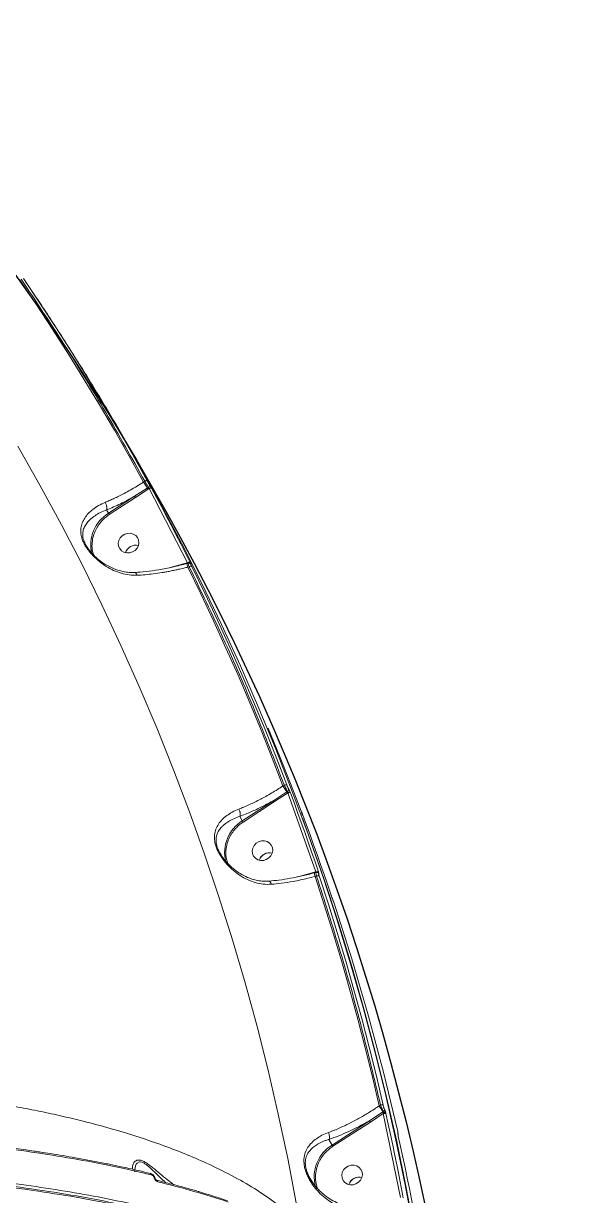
# Model space of a CAD drawing. Header units: millimetres. Extents: x -5609 to 5139, y -3980 to 3221.
# Drawn here: x 3453 to 3686, y 655 to 1159 of the extents above; entities that cross this region are included whole.
import ezdxf

# ---------------------------------------------------------------- set-up
doc = ezdxf.new("R2010")
doc.units = ezdxf.units.MM
for name, color, linetype in [('DIKOM_ЗОНА', 80, 'Continuous'), ('DIKOM_ОБЪЕКТ', 7, 'Continuous'), ('DIKOM_РАЗМЕР_ОБЪЕКТА', 7, 'Continuous')]:
    doc.layers.add(name, color=color, linetype=linetype)

# ---------------------------------------------------------------- blocks, each defined once
blk = doc.blocks.new('A$Cc336a1e3')
at = {"color": 7, "linetype": 'Continuous', "lineweight": 15}
for p, q in [((6324.5, 2234.31), (6325.06, 2234.67)), ((6326.65, 2232.04), (6326.15, 2231.72)), ((6320.69, 2228.17), (6309.49, 2220.89)), ((6309.83, 2220.34), (6321.04, 2227.62)), ((6320.69, 2228.17), (6326.15, 2231.72)), ((6321.04, 2227.62), (6326.48, 2231.2)), ((6326.48, 2231.2), (6326.91, 2231.48)), ((6326.91, 2231.48), (6343.48, 2199.63)), ((6309.49, 2220.89), (6308.68, 2222.35)), ((6343.35, 2199.6), (6336.97, 2197.86)), ((6343.72, 2199.44), (6343.32, 2199.33)), ((6343.48, 2199.63), (6343.35, 2199.6)), ((6344.18, 2197.93), (6343.53, 2197.75)), ((6380.53, 2097.5), (6386.1, 2101.12)), ((6384.45, 2103.71), (6385.02, 2104.08)), ((6386.44, 2101.34), (6386.1, 2101.12)), ((6380.53, 2097.5), (6367, 2088.71)), ((6367.35, 2088.16), (6380.88, 2096.95)), ((6380.88, 2096.95), (6386.43, 2100.6)), ((6386.43, 2100.6), (6386.54, 2100.67)), ((6386.54, 2100.67), (6398.58, 2066.78)), ((6392.98, 2091.09), (6392.98, 2091.08)), ((6367, 2088.71), (6365.94, 2090.63)), ((6357.46, 2074.69), (6357.35, 2074.91)), ((6398.09, 2066.64), (6391.82, 2064.94)), ((6398.72, 2066.56), (6398.06, 2066.37)), ((6398.58, 2066.78), (6398.09, 2066.64)), ((6398.9, 2064.97), (6398.27, 2064.79)), ((6406.27, 2053.7), (6406.27, 2053.68)), ((6425.81, 1966.15), (6426.4, 1966.53)), ((6421.68, 1959.8), (6405.6, 1949.36)), ((6421.68, 1959.8), (6427.46, 1963.56)), ((6422.03, 1959.25), (6427.58, 1962.91)), ((6427.65, 1963.68), (6427.46, 1963.56)), ((6427.66, 1963.24), (6427.58, 1962.91)), ((6427.58, 1962.91), (6435.03, 1926.8)), ((6405.95, 1948.8), (6422.03, 1959.25)), ((6405.6, 1949.36), (6404.26, 1951.78)), ((6434.05, 1953.21), (6434.06, 1953.16))]:
    blk.add_line(p, q, dxfattribs=at)
at = {"color": 8, "linetype": 'Continuous', "lineweight": 15}
for p, q in [((6326.78, 2234.37), (6329.94, 2228.62)), ((6336.97, 2197.86), (6335.68, 2197.51)), ((6344.9, 2198.91), (6344.75, 2199.12)), ((6391.82, 2064.94), (6390.58, 2064.59)), ((6320.82, 1937.82), (6320.82, 1939.03))]:
    blk.add_line(p, q, dxfattribs=at)
at = {"color": 7, "linetype": 'Continuous', "lineweight": 15, "flags": 128}
for points in [[(6390.18, 1924.51), (6386.5, 1943.6), (6382.47, 1962.6), (6378.08, 1981.5), (6373.34, 2000.3), (6368.24, 2019), (6362.78, 2037.58), (6356.97, 2056.05), (6350.82, 2074.39), (6344.31, 2092.6), (6337.46, 2110.68), (6330.27, 2128.61), (6322.73, 2146.4), (6314.85, 2164.03), (6306.64, 2181.5), (6298.1, 2198.81), (6289.22, 2215.95), (6280.01, 2232.92), (6270.48, 2249.7)], [(6271.25, 2321.35), (6278.37, 2310.76), (6285.37, 2300.09), (6292.23, 2289.33), (6298.95, 2278.48), (6305.55, 2267.56), (6312, 2256.55), (6318.32, 2245.47), (6324.5, 2234.31)], [(6272.93, 2321.77), (6280.04, 2311.19), (6287.03, 2300.53), (6293.88, 2289.78), (6300.59, 2278.95), (6307.18, 2268.04), (6313.62, 2257.05), (6319.94, 2245.98), (6326.11, 2234.83)], [(6449.37, 1854.69), (6446.81, 1874.19), (6443.88, 1893.63), (6440.6, 1913), (6436.97, 1932.28), (6432.98, 1951.48), (6428.64, 1970.59), (6423.94, 1989.6), (6418.9, 2008.5), (6413.51, 2027.3), (6407.77, 2045.98), (6401.69, 2064.55), (6395.26, 2082.98), (6388.49, 2101.29), (6381.38, 2119.46), (6373.94, 2137.48), (6366.16, 2155.36), (6358.05, 2173.09), (6349.6, 2190.65), (6340.84, 2208.06), (6331.74, 2225.29), (6323.4, 2240.44)], [(6326.11, 2234.83), (6326.05, 2234.88), (6325.97, 2234.91), (6325.85, 2234.92), (6325.72, 2234.91), (6325.56, 2234.88), (6325.4, 2234.83), (6325.23, 2234.76), (6325.06, 2234.67)], [(6327.96, 2231.64), (6330.1, 2227.69), (6332.21, 2223.73), (6334.31, 2219.76), (6336.4, 2215.78), (6338.46, 2211.79), (6340.51, 2207.79), (6342.54, 2203.78), (6344.55, 2199.77)], [(6319.8, 2204.25), (6320.88, 2204.92), (6321.75, 2205.85), (6322.32, 2206.96), (6322.55, 2208.16), (6322.43, 2209.36), (6321.96, 2210.44), (6321.17, 2211.34), (6320.14, 2211.97), (6318.95, 2212.28), (6317.69, 2212.26), (6316.47, 2211.89), (6315.38, 2211.21), (6314.52, 2210.28), (6313.95, 2209.17), (6313.71, 2207.97), (6313.84, 2206.78), (6314.31, 2205.69), (6315.1, 2204.8), (6316.13, 2204.17), (6317.32, 2203.85), (6318.57, 2203.88), (6319.8, 2204.25)], [(6344.55, 2199.77), (6344.49, 2199.82), (6344.41, 2199.85), (6344.29, 2199.86), (6344.15, 2199.86), (6344, 2199.83), (6343.83, 2199.78), (6343.66, 2199.71), (6343.48, 2199.63)], [(6343.53, 2197.75), (6349.15, 2186.23), (6354.63, 2174.64), (6359.96, 2162.98), (6365.15, 2151.25), (6370.19, 2139.46), (6375.09, 2127.6), (6379.85, 2115.69), (6384.45, 2103.71)], [(6345.25, 2198.06), (6350.86, 2186.55), (6356.33, 2174.97), (6361.65, 2163.33), (6366.84, 2151.61), (6371.87, 2139.84), (6376.77, 2128), (6381.52, 2116.09), (6386.12, 2104.13)], [(6392.37, 2092.83), (6387.77, 2104.8), (6383.02, 2116.7), (6378.15, 2128.49)], [(6387.65, 2100.72), (6389.22, 2096.51), (6390.77, 2092.28), (6392.3, 2088.05), (6393.82, 2083.82), (6395.31, 2079.57), (6396.79, 2075.32), (6398.25, 2071.06), (6399.69, 2066.8)], [(6405.02, 2057.17), (6403.58, 2061.43), (6402.12, 2065.69), (6400.64, 2069.94), (6399.15, 2074.18), (6397.63, 2078.42), (6396.1, 2082.65), (6394.55, 2086.87), (6392.98, 2091.09)], [(6377.31, 2072.06), (6378.4, 2072.74), (6379.27, 2073.67), (6379.84, 2074.78), (6380.07, 2075.98), (6379.95, 2077.17), (6379.47, 2078.26), (6378.69, 2079.15), (6377.66, 2079.78), (6376.47, 2080.1), (6375.21, 2080.07), (6373.99, 2079.71), (6372.9, 2079.03), (6372.04, 2078.1), (6371.47, 2076.99), (6371.23, 2075.79), (6371.36, 2074.6), (6371.83, 2073.51), (6372.61, 2072.61), (6373.64, 2071.98), (6374.83, 2071.67), (6376.09, 2071.7), (6377.31, 2072.06)], [(6398.27, 2064.79), (6402.23, 2052.63), (6406.05, 2040.42), (6409.72, 2028.16), (6413.24, 2015.85), (6416.6, 2003.49), (6419.82, 1991.08), (6422.89, 1978.64), (6425.81, 1966.15)], [(6400.02, 2064.99), (6403.98, 2052.85), (6407.79, 2040.65), (6411.45, 2028.4), (6414.97, 2016.1), (6418.33, 2003.76), (6421.55, 1991.37), (6424.62, 1978.94), (6427.53, 1966.47)], [(6433.78, 1955.17), (6430.87, 1967.65), (6427.8, 1980.08), (6424.58, 1992.47), (6421.22, 2004.81), (6417.7, 2017.11), (6414.04, 2029.35), (6410.22, 2041.55), (6406.27, 2053.7)], [(6428.72, 1962.84), (6429.72, 1958.34), (6430.7, 1953.84), (6431.66, 1949.33), (6432.6, 1944.81), (6433.53, 1940.29), (6434.43, 1935.77), (6435.31, 1931.24), (6436.17, 1926.7)], [(6441.5, 1917.07), (6440.64, 1921.6), (6439.76, 1926.13), (6438.86, 1930.66), (6437.93, 1935.18), (6436.99, 1939.69), (6436.03, 1944.2), (6435.05, 1948.71), (6434.05, 1953.21)], [(6415.83, 1932.66), (6416.92, 1933.33), (6417.78, 1934.26), (6418.36, 1935.37), (6418.59, 1936.57), (6418.46, 1937.77), (6417.99, 1938.85), (6417.21, 1939.75), (6416.18, 1940.38), (6414.99, 1940.69), (6413.73, 1940.67), (6412.51, 1940.3), (6411.42, 1939.62), (6410.55, 1938.69), (6409.98, 1937.58), (6409.75, 1936.38), (6409.87, 1935.19), (6410.35, 1934.1), (6411.13, 1933.21), (6412.16, 1932.58), (6413.35, 1932.26), (6414.61, 1932.29), (6415.83, 1932.66)]]:
    blk.add_lwpolyline(points, dxfattribs=at)
at = {"color": 8, "linetype": 'Continuous', "lineweight": 15, "flags": 128}
for points in [[(6392.91, 2089.8), (6395.63, 2082.32), (6402.05, 2063.88), (6408.14, 2045.32), (6413.88, 2026.63), (6419.27, 2007.84), (6424.31, 1988.93), (6429, 1969.92), (6433.35, 1950.81), (6437.33, 1931.62), (6440.97, 1912.33), (6444.25, 1892.97), (6447.17, 1873.53), (6449.74, 1854.02)], [(6433.92, 1953.83), (6433.95, 1953.7), (6433.95, 1953.68)]]:
    blk.add_lwpolyline(points, dxfattribs=at)
at = {"color": 7, "linetype": 'Continuous', "lineweight": 15}
for centre, radius, start, end in [((6271.94, 2199.04), 63.31, 31.0831, 33.8615), ((6326.17, 2232.86), 0.945, 299.9771, 23.5116), ((6337.75, 2238.74), 13.55, 211.1672, 213.7624), ((6321.24, 2202.45), 4.72, 76.4438, 161.4684), ((6321.19, 2202.48), 4.67, 113.7358, 161.5566), ((6321.25, 2202.54), 4.64, 76.3193, 114.6917), ((6331.92, 2068.45), 63.27, 31.089, 33.8694), ((6385.62, 2103.1), 1.14, 63.9643, 121.6097), ((6396.57, 2107.41), 12.21, 211.0248, 213.9048), ((6385.97, 2102.17), 0.957, 299.9153, 15.6721), ((6378.76, 2070.27), 4.72, 76.443, 161.4692), ((6378.71, 2070.29), 4.67, 113.7358, 161.5566), ((6378.77, 2070.35), 4.64, 76.3171, 114.694), ((6399.16, 2065.76), 1.17, 62.6846, 119.5287), ((6373.19, 1930.84), 63.37, 31.084, 33.8594), ((6430.89, 1965.25), 10.7, 210.5751, 214.0676), ((6435.97, 1968.65), 9.92, 210.9239, 213.0713), ((6426.89, 1966.48), 3.32, 283.3157, 299.5109), ((6415.56, 1955.27), 11.58, 210.7085, 213.9342), ((6417.28, 1930.85), 4.73, 76.5455, 161.3626), ((6417.24, 1930.87), 4.69, 113.8386, 161.4432), ((6417.29, 1930.95), 4.64, 76.3193, 114.6917)]:
    blk.add_arc(centre, radius, start, end, dxfattribs=at)
at = {"color": 8, "linetype": 'Continuous', "lineweight": 15}
for centre, radius, start, end in [((6318.03, 2207.18), 16.16, 121.9315, 193.0147), ((6346.33, 2198.93), 3.04, 172.3976, 202.7962), ((6375.53, 2075.01), 16.14, 121.9106, 193.8668), ((6401.08, 2065.97), 3.05, 172.4231, 202.7367), ((6414.04, 1935.61), 16.13, 121.5649, 194.8286), ((6327.14, 1936.56), 0.682, 1.1287, 71.7216), ((6329.97, 1933.59), 0.681, 0.9321, 71.5359)]:
    blk.add_arc(centre, radius, start, end, dxfattribs=at)
at = {"color": 7, "linetype": 'Continuous', "lineweight": 15}
for points, knots in [([(6271.92, 2321.54), (6278.2, 2312.12), (6290.77, 2293.28), (6308.5, 2264.31), (6319.54, 2244.55), (6325.06, 2234.67)], [0, 0, 0, 0, 0.333331, 0.666674, 1, 1, 1, 1]), ([(6323.36, 2240.42), (6322.15, 2242.6), (6317.92, 2250.2), (6310.39, 2263.06), (6300.77, 2278.99), (6290.86, 2294.75), (6281.88, 2308.57), (6276.1, 2317.06), (6273.81, 2320.42)], [0, 0, 0, 0, 0.079435, 0.277161, 0.474885, 0.672612, 0.870346, 1, 1, 1, 1]), ([(6324.5, 2234.31), (6323.59, 2233.73), (6321.72, 2232.52), (6318.95, 2230.89), (6316.34, 2229.45), (6313.99, 2228.25), (6311.84, 2227.22), (6309.86, 2226.33), (6308.61, 2225.81), (6308.01, 2225.57)], [0, 0, 0, 0, 0.16691, 0.343419, 0.499304, 0.637448, 0.766952, 0.887794, 1, 1, 1, 1]), ([(6325.06, 2234.67), (6325.21, 2234.42), (6325.5, 2233.93), (6325.96, 2233.17), (6326.36, 2232.5), (6326.55, 2232.2), (6326.65, 2232.04)], [0, 0, 0, 0, 0.26375, 0.499714, 0.750599, 1, 1, 1, 1]), ([(6326.11, 2234.83), (6326.19, 2234.69), (6326.36, 2234.39), (6326.62, 2233.93), (6326.87, 2233.51), (6326.98, 2233.33), (6327.04, 2233.24)], [0, 0, 0, 0, 0.249907, 0.499767, 0.749814, 1, 1, 1, 1]), ([(6326.65, 2232.04), (6326.67, 2232.01), (6326.71, 2231.95), (6326.76, 2231.86), (6326.78, 2231.8)], [0, 0, 0, 0, 0.494992, 1, 1, 1, 1]), ([(6326.78, 2231.8), (6326.8, 2231.76), (6326.85, 2231.65), (6326.89, 2231.54), (6326.91, 2231.48)], [0, 0, 0, 0, 0.465554, 1, 1, 1, 1]), ([(6327.04, 2233.24), (6327.1, 2233.15), (6327.21, 2232.96), (6327.46, 2232.55), (6327.72, 2232.09), (6327.88, 2231.79), (6327.96, 2231.64)], [0, 0, 0, 0, 0.250175, 0.500212, 0.750091, 1, 1, 1, 1]), ([(6308.68, 2222.35), (6310.66, 2223.18), (6314.61, 2224.84), (6318.66, 2227.06), (6320.69, 2228.17)], [0, 0, 0, 0, 0.500723, 1, 1, 1, 1]), ([(6321.04, 2227.62), (6321, 2227.67), (6320.95, 2227.75), (6320.88, 2227.86), (6320.83, 2227.94), (6320.78, 2228.02), (6320.73, 2228.1), (6320.7, 2228.14), (6320.69, 2228.17)], [0, 0, 0, 0, 0.239295, 0.368409, 0.500079, 0.63155, 0.760557, 1, 1, 1, 1]), ([(6327.96, 2231.64), (6327.93, 2231.67), (6327.85, 2231.74), (6327.58, 2231.74), (6327.25, 2231.65), (6327.02, 2231.54), (6326.91, 2231.48)], [0, 0, 0, 0, 0.240567, 0.499892, 0.75943, 1, 1, 1, 1]), ([(6308.01, 2225.57), (6307.03, 2225.12), (6305.07, 2224.23), (6302.69, 2222.59), (6300.72, 2220.8), (6299.2, 2218.87), (6298.13, 2216.81), (6297.53, 2214.55), (6297.53, 2212.42), (6297.93, 2210.51), (6298.48, 2208.96), (6299.26, 2207.36), (6300.26, 2205.76), (6301.44, 2204.19), (6302.88, 2202.58), (6304.58, 2200.94), (6306.52, 2199.37), (6308.86, 2197.77), (6311.66, 2196.26), (6314.93, 2195.04), (6318.31, 2194.26), (6320.6, 2194.24), (6321.75, 2194.23)], [0, 0, 0, 0, 0.061025, 0.122223, 0.183667, 0.245485, 0.307599, 0.369819, 0.433523, 0.466865, 0.498205, 0.530697, 0.563163, 0.594251, 0.627592, 0.669744, 0.7119, 0.753656, 0.815793, 0.877572, 0.938676, 1, 1, 1, 1]), ([(6308.01, 2225.57), (6308.13, 2225.34), (6308.36, 2224.95), (6308.57, 2224.39), (6308.66, 2224.05), (6308.7, 2223.89), (6308.7, 2223.85), (6308.71, 2223.84), (6308.71, 2223.84), (6308.71, 2223.84), (6308.67, 2223.54), (6308.88, 2222.95), (6308.74, 2222.55), (6308.68, 2222.35)], [0, 0, 0, 0, 0.208171, 0.368012, 0.466854, 0.492049, 0.498495, 0.500205, 0.500671, 0.500851, 0.500921, 0.758137, 1, 1, 1, 1]), ([(6308.68, 2222.35), (6308.68, 2222.35), (6308.68, 2222.35), (6308.68, 2222.35), (6308.68, 2222.35)], [0, 0, 0, 0, 0.468042, 1, 1, 1, 1]), ([(6309.49, 2220.89), (6309.5, 2220.86), (6309.53, 2220.81), (6309.62, 2220.67), (6309.73, 2220.5), (6309.8, 2220.39), (6309.83, 2220.34)], [0, 0, 0, 0, 0.250089, 0.500063, 0.749894, 1, 1, 1, 1]), ([(6321.11, 2195.45), (6320.18, 2195.42), (6318.39, 2195.37), (6315.82, 2195.78), (6313.49, 2196.4), (6310.83, 2197.41), (6308.11, 2198.84), (6305.56, 2200.64), (6303.7, 2202.24), (6302.21, 2203.77), (6300.84, 2205.43), (6300.12, 2206.61), (6299.75, 2207.22)], [0, 0, 0, 0, 0.114158, 0.220103, 0.317982, 0.408382, 0.562788, 0.682269, 0.76674, 0.838344, 0.916753, 1, 1, 1, 1]), ([(6343.32, 2199.33), (6341.24, 2198.79), (6337.2, 2197.73), (6331.24, 2196.6), (6325.72, 2195.81), (6322.31, 2195.55), (6320.67, 2195.42)], [0, 0, 0, 0, 0.273782, 0.53106, 0.774397, 1, 1, 1, 1]), ([(6321.75, 2194.23), (6322.89, 2194.31), (6325.18, 2194.45), (6328.79, 2194.85), (6331.8, 2195.28), (6334.22, 2195.69), (6336.06, 2196.03), (6337.89, 2196.4), (6339.86, 2196.84), (6341.7, 2197.27), (6342.99, 2197.61), (6343.53, 2197.75)], [0, 0, 0, 0, 0.162954, 0.328007, 0.500255, 0.573836, 0.656933, 0.749563, 0.822713, 0.924844, 1, 1, 1, 1]), ([(6344.76, 2199.12), (6344.68, 2199.19), (6344.54, 2199.33), (6344.26, 2199.45), (6343.98, 2199.49), (6343.8, 2199.45), (6343.71, 2199.43)], [0, 0, 0, 0, 0.243206, 0.496337, 0.751158, 1, 1, 1, 1]), ([(6345.25, 2198.06), (6345.21, 2198.09), (6345.13, 2198.16), (6344.86, 2198.16), (6344.52, 2198.09), (6344.29, 2197.98), (6344.18, 2197.93)], [0, 0, 0, 0, 0.24068, 0.500058, 0.759236, 1, 1, 1, 1]), ([(6344.18, 2197.93), (6349.12, 2187.69), (6359.02, 2167.21), (6372.64, 2135.9), (6380.89, 2114.68), (6385.02, 2104.08)], [0, 0, 0, 0, 0.333329, 0.666673, 1, 1, 1, 1]), ([(6344.55, 2199.77), (6344.62, 2199.62), (6344.76, 2199.34), (6344.89, 2199.04), (6344.96, 2198.87), (6344.92, 2198.9), (6344.9, 2198.91)], [0, 0, 0, 0, 0.249932, 0.499785, 0.749797, 1, 1, 1, 1]), ([(6344.9, 2198.91), (6344.88, 2198.93), (6344.85, 2198.96), (6344.91, 2198.79), (6345.04, 2198.49), (6345.18, 2198.2), (6345.25, 2198.06)], [0, 0, 0, 0, 0.25026, 0.500255, 0.750108, 1, 1, 1, 1]), ([(6384.45, 2103.71), (6383.66, 2103.19), (6382.09, 2102.16), (6379.63, 2100.65), (6377.23, 2099.27), (6374.79, 2097.95), (6372.46, 2096.77), (6370.05, 2095.64), (6367.74, 2094.63), (6366.21, 2094.03), (6365.47, 2093.74)], [0, 0, 0, 0, 0.125628, 0.250415, 0.38574, 0.499686, 0.630686, 0.75089, 0.878946, 1, 1, 1, 1]), ([(6385.02, 2104.08), (6385.14, 2103.82), (6385.39, 2103.32), (6385.8, 2102.52), (6386.18, 2101.81), (6386.35, 2101.49), (6386.44, 2101.34)], [0, 0, 0, 0, 0.248611, 0.497992, 0.754266, 1, 1, 1, 1]), ([(6386.12, 2104.13), (6386.18, 2103.97), (6386.31, 2103.65), (6386.52, 2103.16), (6386.73, 2102.71), (6386.83, 2102.52), (6386.89, 2102.43)], [0, 0, 0, 0, 0.250023, 0.499945, 0.749899, 1, 1, 1, 1]), ([(6386.44, 2101.34), (6386.45, 2101.33), (6386.47, 2101.3), (6386.49, 2101.21), (6386.52, 2101.07), (6386.54, 2100.87), (6386.54, 2100.74), (6386.54, 2100.67)], [0, 0, 0, 0, 0.11221, 0.228363, 0.47663, 0.732792, 1, 1, 1, 1]), ([(6387.65, 2100.72), (6387.61, 2100.76), (6387.53, 2100.83), (6387.25, 2100.85), (6386.9, 2100.8), (6386.66, 2100.72), (6386.54, 2100.67)], [0, 0, 0, 0, 0.240659, 0.499935, 0.759537, 1, 1, 1, 1]), ([(6386.89, 2102.43), (6386.94, 2102.33), (6387.05, 2102.14), (6387.25, 2101.7), (6387.46, 2101.2), (6387.59, 2100.88), (6387.65, 2100.72)], [0, 0, 0, 0, 0.250085, 0.500086, 0.74997, 1, 1, 1, 1]), ([(6365.94, 2090.63), (6367.51, 2091.24), (6370.67, 2092.46), (6375.59, 2094.78), (6378.89, 2096.59), (6380.53, 2097.5)], [0, 0, 0, 0, 0.332577, 0.66705, 1, 1, 1, 1]), ([(6380.88, 2096.95), (6380.85, 2097), (6380.79, 2097.08), (6380.72, 2097.19), (6380.67, 2097.27), (6380.62, 2097.35), (6380.57, 2097.43), (6380.55, 2097.47), (6380.53, 2097.5)], [0, 0, 0, 0, 0.239581, 0.368342, 0.499988, 0.631719, 0.760559, 1, 1, 1, 1]), ([(6365.47, 2093.74), (6364.52, 2093.33), (6362.6, 2092.51), (6360.24, 2090.96), (6358.25, 2089.23), (6356.69, 2087.31), (6355.56, 2085.16), (6355.04, 2083.1), (6354.98, 2081.23), (6355.15, 2079.68), (6355.55, 2078.03), (6356.2, 2076.3), (6357.08, 2074.56), (6358.12, 2072.89), (6359.29, 2071.31), (6360.94, 2069.38), (6363.19, 2067.24), (6366.11, 2065.08), (6369.23, 2063.35), (6372.52, 2062.11), (6375.94, 2061.35), (6378.27, 2061.4), (6379.43, 2061.42)], [0, 0, 0, 0, 0.060877, 0.12226, 0.183727, 0.245801, 0.307726, 0.370775, 0.403957, 0.434889, 0.467531, 0.500175, 0.531664, 0.565144, 0.597097, 0.628913, 0.691932, 0.754146, 0.816301, 0.87759, 0.938999, 1, 1, 1, 1]), ([(6365.47, 2093.74), (6365.59, 2093.53), (6365.79, 2093.14), (6365.96, 2092.6), (6366.03, 2092.27), (6366.06, 2092.12), (6366.06, 2092.08), (6366.06, 2092.07), (6366.1, 2091.77), (6366.14, 2091.22), (6366, 2090.82), (6365.94, 2090.64)], [0, 0, 0, 0, 0.206178, 0.364552, 0.463862, 0.490139, 0.49737, 0.499518, 0.500654, 0.759674, 1, 1, 1, 1]), ([(6392.68, 2091.96), (6392.69, 2091.94), (6392.71, 2091.91), (6392.65, 2092.08), (6392.54, 2092.39), (6392.42, 2092.69), (6392.37, 2092.83)], [0, 0, 0, 0, 0.250215, 0.500205, 0.750116, 1, 1, 1, 1]), ([(6392.66, 2091.58), (6392.65, 2091.71), (6392.62, 2092.06), (6392.47, 2092.49), (6392.38, 2092.76)], [0, 0, 0, 0, 0.374213, 1, 1, 1, 1]), ([(6392.98, 2091.09), (6392.92, 2091.24), (6392.81, 2091.53), (6392.7, 2091.85), (6392.65, 2092.02), (6392.67, 2091.98), (6392.68, 2091.96)], [0, 0, 0, 0, 0.249919, 0.499761, 0.749779, 1, 1, 1, 1]), ([(6392.98, 2091.08), (6392.95, 2091.17), (6392.89, 2091.33), (6392.82, 2091.5), (6392.77, 2091.59), (6392.75, 2091.59), (6392.75, 2091.59)], [0, 0, 0, 0, 0.302836, 0.582652, 0.832171, 1, 1, 1, 1]), ([(6365.94, 2090.64), (6365.94, 2090.64), (6365.94, 2090.63), (6365.94, 2090.63), (6365.94, 2090.63)], [0, 0, 0, 0, 0.460683, 1, 1, 1, 1]), ([(6367, 2088.71), (6367.02, 2088.68), (6367.05, 2088.63), (6367.14, 2088.48), (6367.25, 2088.32), (6367.32, 2088.21), (6367.35, 2088.16)], [0, 0, 0, 0, 0.250081, 0.500048, 0.749901, 1, 1, 1, 1]), ([(6378.84, 2062.81), (6377.91, 2062.76), (6376.13, 2062.67), (6373.59, 2063.03), (6371.32, 2063.61), (6368.81, 2064.55), (6366.33, 2065.83), (6363.49, 2067.77), (6361.58, 2069.46), (6360.13, 2070.99), (6359.29, 2071.99), (6358.29, 2073.3), (6357.68, 2074.33), (6357.35, 2074.89)], [0, 0, 0, 0, 0.10885, 0.210496, 0.302946, 0.386573, 0.527845, 0.631337, 0.785117, 0.821275, 0.868898, 0.928647, 1, 1, 1, 1]), ([(6398.06, 2066.37), (6396.26, 2065.9), (6392.78, 2064.99), (6387.64, 2063.97), (6382.85, 2063.21), (6379.85, 2062.91), (6378.4, 2062.77)], [0, 0, 0, 0, 0.273768, 0.530611, 0.773893, 1, 1, 1, 1]), ([(6398.58, 2066.78), (6398.61, 2066.73), (6398.66, 2066.63), (6398.68, 2066.57), (6398.69, 2066.54)], [0, 0, 0, 0, 0.534875, 1, 1, 1, 1]), ([(6399.65, 2066.23), (6399.58, 2066.3), (6399.42, 2066.44), (6399.15, 2066.54), (6398.87, 2066.58), (6398.69, 2066.54), (6398.6, 2066.52)], [0, 0, 0, 0, 0.248182, 0.503043, 0.755988, 1, 1, 1, 1]), ([(6399.69, 2066.8), (6399.74, 2066.65), (6399.84, 2066.35), (6399.91, 2066.04), (6399.93, 2065.86), (6399.88, 2065.88), (6399.86, 2065.9)], [0, 0, 0, 0, 0.249845, 0.49969, 0.749743, 1, 1, 1, 1]), ([(6399.86, 2065.9), (6399.83, 2065.91), (6399.79, 2065.94), (6399.8, 2065.75), (6399.87, 2065.44), (6399.97, 2065.14), (6400.02, 2064.99)], [0, 0, 0, 0, 0.250272, 0.500257, 0.750154, 1, 1, 1, 1]), ([(6379.43, 2061.42), (6380.86, 2061.56), (6383.93, 2061.85), (6388.16, 2062.52), (6391.96, 2063.26), (6395.13, 2063.97), (6397.22, 2064.52), (6398.27, 2064.79)], [0, 0, 0, 0, 0.233016, 0.5006, 0.666521, 0.833057, 1, 1, 1, 1]), ([(6400.02, 2064.99), (6399.98, 2065.03), (6399.89, 2065.1), (6399.62, 2065.12), (6399.26, 2065.08), (6399.02, 2065.01), (6398.9, 2064.97)], [0, 0, 0, 0, 0.24056, 0.50006, 0.75931, 1, 1, 1, 1]), ([(6398.9, 2064.97), (6402.38, 2054.17), (6409.33, 2032.57), (6418.51, 1999.73), (6423.77, 1977.6), (6426.4, 1966.53)], [0, 0, 0, 0, 0.333329, 0.666673, 1, 1, 1, 1]), ([(6405.65, 2055.43), (6405.61, 2055.53), (6405.53, 2055.73), (6405.36, 2056.18), (6405.19, 2056.68), (6405.08, 2057), (6405.02, 2057.17)], [0, 0, 0, 0, 0.250162, 0.500171, 0.750018, 1, 1, 1, 1]), ([(6406.27, 2053.7), (6406.21, 2053.86), (6406.1, 2054.18), (6405.93, 2054.68), (6405.76, 2055.13), (6405.69, 2055.33), (6405.65, 2055.43)], [0, 0, 0, 0, 0.249986, 0.499876, 0.749826, 1, 1, 1, 1]), ([(5832, 1932.21), (5836.88, 1933.71), (5846.64, 1936.7), (5861.72, 1940.94), (5877.05, 1944.98), (5892.67, 1948.8), (5907.57, 1952.19), (5921.74, 1955.19), (5935.12, 1957.84), (5948.73, 1960.35), (5962.56, 1962.72), (5976.59, 1964.93), (5990.56, 1966.94), (6004.45, 1968.76), (6018.25, 1970.4), (6032.21, 1971.87), (6046.29, 1973.18), (6060.5, 1974.31), (6073.88, 1975.2), (6086.43, 1975.88), (6098.14, 1976.38), (6109.88, 1976.75), (6121.65, 1976.98), (6133.42, 1977.07), (6145.19, 1977.02), (6159.35, 1976.77), (6175.8, 1976.21), (6194.42, 1975.16), (6212.82, 1973.69), (6228.29, 1972.07), (6240.98, 1970.47), (6251.03, 1969.03), (6260.92, 1967.45), (6270.64, 1965.72), (6280.18, 1963.84), (6289.52, 1961.81), (6299.6, 1959.39), (6310.28, 1956.54), (6321.41, 1953.18), (6332.05, 1949.57), (6342.17, 1945.71), (6352.4, 1941.3), (6362.55, 1936.31), (6372.35, 1930.66), (6381.23, 1924.71), (6386.25, 1920.5), (6388.76, 1918.39)], [0, 0, 0, 0, 0.025201, 0.050426, 0.075478, 0.100439, 0.125533, 0.145965, 0.166556, 0.187307, 0.208217, 0.229287, 0.250516, 0.270801, 0.291287, 0.311974, 0.332861, 0.35395, 0.375239, 0.39266, 0.410236, 0.427968, 0.445856, 0.463899, 0.482097, 0.500451, 0.530196, 0.560356, 0.590931, 0.62192, 0.639817, 0.657849, 0.676016, 0.69432, 0.712759, 0.731334, 0.750044, 0.774713, 0.799565, 0.824602, 0.849823, 0.875227, 0.906171, 0.937281, 0.968557, 1, 1, 1, 1]), ([(6425.81, 1966.15), (6425.14, 1965.7), (6423.62, 1964.68), (6421.39, 1963.29), (6419.13, 1961.94), (6416.98, 1960.72), (6414.26, 1959.25), (6411.06, 1957.66), (6407.43, 1956.04), (6405.13, 1955.18), (6403.99, 1954.75)], [0, 0, 0, 0, 0.093237, 0.209549, 0.302923, 0.400507, 0.498939, 0.67095, 0.836403, 1, 1, 1, 1]), ([(6427.53, 1966.47), (6427.49, 1966.5), (6427.41, 1966.58), (6427.13, 1966.63), (6426.77, 1966.61), (6426.52, 1966.56), (6426.4, 1966.53)], [0, 0, 0, 0, 0.240555, 0.500073, 0.759371, 1, 1, 1, 1]), ([(6426.4, 1966.53), (6426.5, 1966.27), (6426.7, 1965.74), (6427.05, 1964.92), (6427.39, 1964.18), (6427.57, 1963.85), (6427.65, 1963.68)], [0, 0, 0, 0, 0.246408, 0.494772, 0.746148, 1, 1, 1, 1]), ([(6427.53, 1966.47), (6427.57, 1966.3), (6427.66, 1965.96), (6427.82, 1965.44), (6427.98, 1964.96), (6428.08, 1964.76), (6428.13, 1964.66)], [0, 0, 0, 0, 0.250221, 0.500074, 0.750058, 1, 1, 1, 1]), ([(6404.26, 1951.78), (6405.66, 1952.28), (6408.46, 1953.28), (6412.83, 1955.18), (6417.26, 1957.33), (6420.21, 1958.98), (6421.68, 1959.8)], [0, 0, 0, 0, 0.250616, 0.500828, 0.75147, 1, 1, 1, 1]), ([(6428.72, 1962.84), (6428.68, 1962.88), (6428.6, 1962.95), (6428.32, 1963), (6427.96, 1962.99), (6427.7, 1962.93), (6427.58, 1962.91)], [0, 0, 0, 0, 0.240625, 0.499938, 0.759395, 1, 1, 1, 1]), ([(6428.13, 1964.66), (6428.14, 1964.57), (6428.15, 1964.39), (6428.06, 1964.12), (6427.9, 1963.87), (6427.73, 1963.74), (6427.65, 1963.68)], [0, 0, 0, 0, 0.243989, 0.499879, 0.756037, 1, 1, 1, 1]), ([(6427.65, 1963.68), (6427.66, 1963.66), (6427.67, 1963.62), (6427.68, 1963.51), (6427.67, 1963.38), (6427.66, 1963.29), (6427.66, 1963.24)], [0, 0, 0, 0, 0.222716, 0.46558, 0.712456, 1, 1, 1, 1]), ([(6428.13, 1964.66), (6428.16, 1964.6), (6428.22, 1964.47), (6428.32, 1964.21), (6428.43, 1963.91), (6428.49, 1963.69), (6428.53, 1963.58)], [0, 0, 0, 0, 0.249716, 0.500322, 0.750504, 1, 1, 1, 1]), ([(6428.53, 1963.58), (6428.56, 1963.46), (6428.64, 1963.21), (6428.69, 1962.96), (6428.72, 1962.84)], [0, 0, 0, 0, 0.497736, 1, 1, 1, 1]), ([(6403.99, 1954.75), (6403.05, 1954.37), (6401.15, 1953.6), (6398.77, 1952.11), (6396.75, 1950.41), (6395.12, 1948.43), (6394.13, 1946.48), (6393.64, 1944.68), (6393.45, 1943.17), (6393.48, 1941.54), (6393.76, 1939.77), (6394.28, 1937.94), (6395.01, 1936.15), (6395.91, 1934.4), (6396.92, 1932.75), (6398.05, 1931.2), (6399.64, 1929.29), (6401.81, 1927.14), (6404.68, 1924.97), (6407.79, 1923.22), (6411.11, 1921.99), (6414.6, 1921.28), (6416.97, 1921.41), (6418.15, 1921.48)], [0, 0, 0, 0, 0.061205, 0.122476, 0.184588, 0.24664, 0.309661, 0.342983, 0.373943, 0.406889, 0.438681, 0.470381, 0.503588, 0.534392, 0.567528, 0.599221, 0.630554, 0.692958, 0.754985, 0.816463, 0.877872, 0.93871, 1, 1, 1, 1]), ([(6403.99, 1954.75), (6404.1, 1954.49), (6404.34, 1953.97), (6404.49, 1953.12), (6404.48, 1952.34), (6404.33, 1951.96), (6404.26, 1951.78)], [0, 0, 0, 0, 0.242476, 0.499989, 0.757494, 1, 1, 1, 1]), ([(6433.92, 1954.19), (6433.93, 1954.18), (6433.97, 1954.15), (6433.95, 1954.35), (6433.89, 1954.7), (6433.82, 1955.02), (6433.78, 1955.17)], [0, 0, 0, 0, 0.250147, 0.50012, 0.74999, 1, 1, 1, 1]), ([(6433.92, 1953.79), (6433.92, 1953.95), (6433.94, 1954.34), (6433.85, 1954.82), (6433.79, 1955.1)], [0, 0, 0, 0, 0.432409, 1, 1, 1, 1]), ([(6433.92, 1953.83), (6433.91, 1953.9), (6433.89, 1954.04), (6433.88, 1954.17), (6433.89, 1954.23), (6433.91, 1954.21), (6433.92, 1954.19)], [0, 0, 0, 0, 0.249457, 0.499749, 0.750244, 1, 1, 1, 1]), ([(6434.05, 1953.21), (6434.03, 1953.32), (6433.97, 1953.56), (6433.94, 1953.74), (6433.92, 1953.83)], [0, 0, 0, 0, 0.502206, 1, 1, 1, 1]), ([(6327.45, 1937.17), (6325.8, 1937.57), (6322.77, 1938.29), (6318.57, 1939.24), (6315.18, 1939.98), (6312.38, 1940.57), (6309.89, 1941.09), (6306.27, 1941.82), (6301.41, 1942.76), (6295.57, 1943.83), (6289.99, 1944.79), (6284.85, 1945.63), (6280.63, 1946.28), (6277.05, 1946.82), (6273.66, 1947.31), (6269.33, 1947.91), (6264.02, 1948.61), (6260.11, 1949.08), (6258, 1949.33)], [0, 0, 0, 0, 0.077834, 0.14249, 0.19403, 0.233051, 0.269239, 0.306104, 0.395072, 0.484384, 0.56016, 0.634804, 0.702867, 0.737138, 0.783806, 0.843141, 0.915187, 1, 1, 1, 1]), ([(6327.82, 1936.57), (6322.36, 1937.83), (6311.49, 1940.35), (6294.27, 1943.58), (6276.64, 1946.43), (6264.4, 1947.97), (6258.32, 1948.73)], [0, 0, 0, 0, 0.254491, 0.505986, 0.754491, 1, 1, 1, 1]), ([(5768.38, 1868.57), (5773.94, 1870.81), (5785.06, 1875.3), (5802.64, 1881.73), (5820.84, 1887.92), (5839.67, 1893.83), (5858.65, 1899.32), (5877.68, 1904.41), (5896.68, 1909.1), (5912.64, 1912.71), (5925.34, 1915.41), (5934.65, 1917.31), (5944.03, 1919.13), (5953.47, 1920.88), (5966.48, 1923.19), (5983.23, 1925.93), (6003.87, 1928.94), (6024.89, 1931.62), (6046.24, 1933.95), (6067.39, 1935.87), (6088.26, 1937.38), (6108.79, 1938.51), (6124.78, 1939.08), (6136.25, 1939.35), (6143.19, 1939.47), (6150.14, 1939.54), (6157.08, 1939.57), (6164.02, 1939.54), (6170.94, 1939.47), (6182.04, 1939.29), (6197.24, 1938.82), (6216.37, 1937.84), (6235.28, 1936.45), (6253.92, 1934.65), (6271.8, 1932.47), (6288.89, 1929.93), (6305.17, 1927.07), (6317.73, 1924.48), (6326.88, 1922.39), (6332.85, 1920.94), (6338.73, 1919.43), (6344.51, 1917.87), (6350.19, 1916.24), (6358.6, 1913.69), (6369.4, 1910.08), (6382.1, 1905.22), (6393.95, 1900), (6404.91, 1894.45), (6414.93, 1888.57), (6423.97, 1882.38), (6431.99, 1875.88), (6438.94, 1869.09), (6444.88, 1862.04), (6447.87, 1857.14), (6449.37, 1854.69)], [0, 0, 0, 0, 0.024819, 0.049681, 0.074585, 0.099531, 0.12452, 0.147882, 0.17128, 0.194715, 0.205777, 0.216847, 0.227925, 0.239011, 0.250106, 0.273561, 0.297359, 0.321499, 0.345981, 0.370806, 0.394284, 0.418061, 0.442135, 0.45031, 0.458519, 0.466761, 0.475037, 0.483347, 0.49169, 0.500068, 0.523695, 0.547624, 0.571855, 0.596389, 0.621225, 0.644678, 0.668395, 0.692375, 0.701869, 0.711403, 0.720978, 0.730593, 0.740249, 0.749946, 0.774408, 0.798991, 0.823695, 0.848519, 0.873464, 0.898529, 0.923716, 0.949023, 0.974451, 1, 1, 1, 1]), ([(6456.5, 1832.43), (6456.4, 1833.16), (6456.19, 1834.63), (6455.77, 1836.67), (6455.34, 1838.42), (6454.98, 1839.82), (6454.29, 1842.23), (6452.67, 1846.91), (6449.5, 1853.48), (6444.75, 1860.72), (6438.9, 1867.78), (6431.62, 1874.87), (6422.75, 1881.95), (6412.62, 1888.7), (6401.26, 1895.09), (6388.71, 1901.11), (6375.02, 1906.73), (6360.24, 1911.94), (6344.41, 1916.71), (6327.57, 1921.05), (6309.78, 1924.93), (6291.09, 1928.34), (6271.58, 1931.26), (6251.33, 1933.69), (6230.38, 1935.62), (6208.79, 1937.05), (6186.64, 1937.97), (6164, 1938.38), (6140.96, 1938.27), (6117.6, 1937.65), (6093.98, 1936.51), (6070.18, 1934.87), (6046.26, 1932.72), (6022.32, 1930.08), (6000.46, 1927.21), (5980.73, 1924.27), (5963.1, 1921.36), (5948.89, 1918.79), (5938.08, 1916.71), (5930.84, 1915.27), (5924.92, 1914.04), (5919.85, 1912.97), (5914.98, 1911.92), (5908.95, 1910.59), (5901.76, 1908.96), (5896.63, 1907.74), (5893.87, 1907.08)], [0, 0, 0, 0, 0.007329, 0.014838, 0.020901, 0.025667, 0.030167, 0.047234, 0.077304, 0.104202, 0.131039, 0.161528, 0.192015, 0.2225, 0.252991, 0.283539, 0.314022, 0.3445, 0.374978, 0.405454, 0.435943, 0.46648, 0.496956, 0.52743, 0.557903, 0.588376, 0.61887, 0.649398, 0.67987, 0.710342, 0.740814, 0.771286, 0.801791, 0.832306, 0.862778, 0.885531, 0.908285, 0.931038, 0.94105, 0.950791, 0.959648, 0.964538, 0.971016, 0.979092, 0.988768, 1, 1, 1, 1]), ([(6329.49, 1935.01), (6329.4, 1935.29), (6329.21, 1935.83), (6328.65, 1936.5), (6328.02, 1936.99), (6327.57, 1937.13), (6327.35, 1937.2)], [0, 0, 0, 0, 0.260337, 0.513145, 0.758554, 1, 1, 1, 1]), ([(6329.22, 1935.11), (6329.19, 1935.2), (6329.13, 1935.39), (6328.95, 1935.73), (6328.66, 1936.11), (6328.24, 1936.43), (6327.96, 1936.52), (6327.82, 1936.57)], [0, 0, 0, 0, 0.125037, 0.250665, 0.500587, 0.750773, 1, 1, 1, 1]), ([(6330.65, 1933.6), (6330.51, 1933.65), (6330.22, 1933.75), (6329.79, 1934.08), (6329.49, 1934.47), (6329.3, 1934.83), (6329.24, 1935.02), (6329.22, 1935.11)], [0, 0, 0, 0, 0.24946, 0.499507, 0.749538, 0.875036, 1, 1, 1, 1]), ([(6330.18, 1934.23), (6330.12, 1934.26), (6329.99, 1934.31), (6329.79, 1934.48), (6329.63, 1934.68), (6329.54, 1934.87), (6329.51, 1934.96), (6329.49, 1935.01)], [0, 0, 0, 0, 0.273073, 0.540613, 0.785995, 0.896997, 1, 1, 1, 1]), ([(6417.3, 1922.98), (6416.46, 1922.92), (6414.82, 1922.81), (6411.8, 1923.16), (6408.53, 1924.1), (6405.34, 1925.69), (6402.88, 1927.36), (6401.03, 1928.91), (6399.79, 1930.13), (6398.87, 1931.12), (6398.04, 1932.12), (6397.04, 1933.48), (6396.39, 1934.58), (6396.03, 1935.18)], [0, 0, 0, 0, 0.098165, 0.190036, 0.355372, 0.495495, 0.609072, 0.702864, 0.778555, 0.812664, 0.860048, 0.922949, 1, 1, 1, 1]), ([(6360.58, 1925.46), (6359.54, 1925.81), (6357.59, 1926.45), (6354.82, 1927.33), (6352.43, 1928.08), (6350.42, 1928.69), (6348.76, 1929.19), (6347.06, 1929.69), (6345, 1930.28), (6342.26, 1931.06), (6338.87, 1931.99), (6334.83, 1933.06), (6331.86, 1933.81), (6330.27, 1934.2)], [0, 0, 0, 0, 0.10895, 0.204133, 0.285574, 0.353289, 0.407282, 0.452503, 0.522302, 0.611929, 0.721403, 0.850743, 1, 1, 1, 1]), ([(6360.96, 1924.86), (6356.11, 1926.42), (6346.46, 1929.53), (6335.9, 1932.25), (6330.65, 1933.6)], [0, 0, 0, 0, 0.502437, 1, 1, 1, 1])]:
    blk.add_open_spline(points, degree=3, knots=knots, dxfattribs=at)
at = {"color": 8, "linetype": 'Continuous', "lineweight": 15}
for points, knots in [([(6299.77, 2207.18), (6299.53, 2207.64), (6299.05, 2208.58), (6298.62, 2209.89), (6298.33, 2211.52), (6298.42, 2212.93), (6298.78, 2214.19), (6299.17, 2215.1), (6299.67, 2215.96), (6300.27, 2216.79), (6300.98, 2217.6), (6301.79, 2218.39), (6302.7, 2219.14), (6304.04, 2220.1), (6305.91, 2221.22), (6307.76, 2221.98), (6308.68, 2222.35)], [0, 0, 0, 0, 0.055756, 0.112842, 0.170808, 0.288364, 0.347187, 0.406177, 0.465533, 0.525414, 0.585332, 0.644946, 0.707723, 0.764065, 0.882497, 1, 1, 1, 1]), ([(6303.14, 2202.85), (6302.96, 2203.38), (6302.44, 2204.88), (6302.32, 2207.49), (6302.7, 2210.45), (6303.62, 2213.16), (6304.91, 2215.52), (6306.44, 2217.49), (6308.08, 2219.1), (6309.27, 2219.94), (6309.83, 2220.34)], [0, 0, 0, 0, 0.087244, 0.244609, 0.395494, 0.537591, 0.669453, 0.790417, 0.90045, 1, 1, 1, 1]), ([(6343.35, 2199.6), (6343.36, 2199.55), (6343.39, 2199.45), (6343.4, 2199.38), (6343.4, 2199.35)], [0, 0, 0, 0, 0.499172, 1, 1, 1, 1]), ([(6343.48, 2199.63), (6343.53, 2199.59), (6343.62, 2199.52), (6343.72, 2199.43), (6343.75, 2199.41), (6343.77, 2199.4)], [0, 0, 0, 0, 0.362876, 0.710706, 1, 1, 1, 1]), ([(6343.72, 2199.41), (6343.71, 2199.41), (6343.68, 2199.43), (6343.74, 2199.17), (6343.9, 2198.66), (6344.09, 2198.17), (6344.18, 2197.93)], [0, 0, 0, 0, 0.067385, 0.384393, 0.692764, 1, 1, 1, 1]), ([(6320.81, 2195.41), (6320.92, 2195.41), (6321.04, 2195.4), (6321.14, 2195.32), (6321.16, 2195.31), (6321.22, 2195.25), (6321.35, 2195.11), (6321.56, 2194.79), (6321.68, 2194.44), (6321.75, 2194.23)], [0, 0, 0, 0, 0.312673, 0.314287, 0.32728, 0.363453, 0.499847, 0.717178, 1, 1, 1, 1]), ([(6392.68, 2091.96), (6392.7, 2091.86), (6392.76, 2091.65), (6392.73, 2091.39), (6392.66, 2091.27), (6392.65, 2091.25)], [0, 0, 0, 0, 0.437068, 0.900663, 1, 1, 1, 1]), ([(6357.35, 2074.91), (6357.13, 2075.32), (6356.63, 2076.23), (6356.1, 2077.67), (6355.76, 2079.11), (6355.67, 2080.42), (6355.8, 2081.99), (6356.37, 2083.68), (6357.19, 2084.94), (6357.82, 2085.69), (6358.11, 2086.01), (6358.44, 2086.35), (6358.77, 2086.66), (6359.16, 2087), (6359.56, 2087.33), (6360.03, 2087.69), (6360.51, 2088.02), (6361.54, 2088.69), (6363.22, 2089.63), (6365.04, 2090.3), (6365.94, 2090.64)], [0, 0, 0, 0, 0.046914, 0.104613, 0.162597, 0.220636, 0.279568, 0.398614, 0.51805, 0.539891, 0.564847, 0.589024, 0.618244, 0.639261, 0.672197, 0.699692, 0.731048, 0.759961, 0.880614, 1, 1, 1, 1]), ([(6360.76, 2070.33), (6360.54, 2070.97), (6359.98, 2072.58), (6359.84, 2075.3), (6360.21, 2078.26), (6361.14, 2080.97), (6362.43, 2083.34), (6363.96, 2085.31), (6365.6, 2086.91), (6366.79, 2087.76), (6367.35, 2088.16)], [0, 0, 0, 0, 0.103489, 0.258052, 0.406248, 0.545824, 0.675338, 0.794147, 0.902223, 1, 1, 1, 1]), ([(6398.09, 2066.64), (6398.1, 2066.59), (6398.12, 2066.49), (6398.13, 2066.43), (6398.14, 2066.4)], [0, 0, 0, 0, 0.4993, 1, 1, 1, 1]), ([(6398.61, 2066.5), (6398.61, 2066.5), (6398.56, 2066.51), (6398.59, 2066.25), (6398.69, 2065.74), (6398.83, 2065.24), (6398.9, 2064.97)], [0, 0, 0, 0, 0.071801, 0.382102, 0.673948, 1, 1, 1, 1]), ([(6399.86, 2065.9), (6399.81, 2066.01), (6399.75, 2066.16), (6399.62, 2066.25), (6399.59, 2066.27)], [0, 0, 0, 0, 0.733433, 1, 1, 1, 1]), ([(6378.52, 2062.77), (6378.69, 2062.74), (6378.86, 2062.71), (6378.85, 2062.64), (6378.85, 2062.64), (6378.86, 2062.64), (6378.88, 2062.62), (6378.93, 2062.56), (6379.06, 2062.4), (6379.25, 2062.04), (6379.37, 2061.64), (6379.43, 2061.42)], [0, 0, 0, 0, 0.328081, 0.328168, 0.329003, 0.331222, 0.339963, 0.373693, 0.506289, 0.720701, 1, 1, 1, 1]), ([(6433.78, 1955.17), (6433.8, 1955.13), (6433.82, 1955.08), (6433.76, 1955.03), (6433.76, 1955.02)], [0, 0, 0, 0, 0.928412, 1, 1, 1, 1]), ([(6399.25, 1930.72), (6398.92, 1931.09), (6398.21, 1931.9), (6397.22, 1933.23), (6396.28, 1934.7), (6395.45, 1936.25), (6394.77, 1937.86), (6394.29, 1939.48), (6394.06, 1941.02), (6394.07, 1942.91), (6394.6, 1944.88), (6395.54, 1946.38), (6396.4, 1947.38), (6397.03, 1947.99), (6397.75, 1948.6), (6398.53, 1949.16), (6399.44, 1949.74), (6400.45, 1950.3), (6401.65, 1950.85), (6402.91, 1951.36), (6403.82, 1951.64), (6404.26, 1951.78)], [0, 0, 0, 0, 0.044726, 0.095556, 0.146017, 0.195723, 0.245114, 0.293743, 0.342344, 0.391104, 0.490982, 0.592246, 0.63208, 0.671969, 0.710628, 0.758568, 0.796552, 0.847538, 0.898303, 0.951131, 1, 1, 1, 1]), ([(6433.92, 1954.19), (6433.94, 1954.09), (6433.96, 1953.97), (6433.93, 1953.85), (6433.93, 1953.82)], [0, 0, 0, 0, 0.791155, 1, 1, 1, 1]), ([(6399.39, 1930.55), (6399.12, 1931.32), (6398.51, 1933.06), (6398.35, 1935.93), (6398.74, 1938.91), (6399.68, 1941.63), (6400.99, 1944), (6402.54, 1945.97), (6404.19, 1947.57), (6405.38, 1948.41), (6405.95, 1948.8)], [0, 0, 0, 0, 0.121382, 0.273144, 0.418578, 0.555459, 0.682379, 0.798704, 0.904442, 1, 1, 1, 1]), ([(6337.59, 1932.32), (6336.89, 1932.83), (6335.14, 1934.12), (6332.4, 1936.37), (6329.86, 1938.51), (6327.82, 1940.17), (6326.27, 1941.33), (6324.74, 1942.3), (6323.31, 1942.88), (6322.15, 1942.95), (6321, 1942.55), (6320.16, 1941.51), (6319.72, 1940.18), (6319.78, 1939.31), (6319.8, 1938.95)], [0, 0, 0, 0, 0.077601, 0.194512, 0.313352, 0.373254, 0.433892, 0.495103, 0.556678, 0.618111, 0.678854, 0.798545, 0.916659, 1, 1, 1, 1]), ([(6320.82, 1939.03), (6320.9, 1939.52), (6321.06, 1940.49), (6321.66, 1941.52), (6322.45, 1942.03), (6323.24, 1942.13), (6324.25, 1941.85), (6325.38, 1941.19), (6326.55, 1940.29), (6327.72, 1939.26), (6328.9, 1938.16), (6330.08, 1937.02), (6331.27, 1935.88), (6332.46, 1934.74), (6333.39, 1933.86), (6333.94, 1933.37), (6334.07, 1933.24)], [0, 0, 0, 0, 0.132384, 0.263317, 0.327364, 0.390488, 0.452939, 0.515833, 0.579825, 0.645151, 0.710916, 0.777256, 0.844076, 0.910658, 0.977087, 1, 1, 1, 1]), ([(6456.5, 1831.94), (6456.48, 1832.31), (6456.3, 1835.29), (6454.92, 1840.55), (6452.37, 1847.69), (6448.82, 1854.47), (6445.25, 1859.72), (6442.21, 1863.55), (6440.06, 1866.05), (6437.78, 1868.5), (6435.36, 1870.93), (6432.81, 1873.31), (6428.38, 1877.19), (6421.62, 1882.4), (6411.88, 1888.75), (6401.17, 1894.71), (6389.55, 1900.27), (6377.38, 1905.33), (6364.77, 1909.9), (6351.86, 1914.02), (6341.32, 1916.97), (6333.58, 1918.95), (6328.88, 1920.11), (6324.12, 1921.22), (6319.31, 1922.29), (6314.45, 1923.33), (6309.55, 1924.33), (6300.32, 1926.12), (6286.51, 1928.51), (6267.72, 1931.19), (6248.51, 1933.39), (6228.95, 1935.13), (6211.56, 1936.26), (6196.54, 1936.97), (6184, 1937.38), (6171.42, 1937.63), (6158.82, 1937.73), (6146.21, 1937.66), (6133.6, 1937.45), (6121.03, 1937.09), (6105.42, 1936.46), (6086.71, 1935.42), (6064.85, 1933.79), (6042.95, 1931.74), (6021.08, 1929.28), (5999.3, 1926.42), (5977.67, 1923.17), (5956.24, 1919.54), (5935.08, 1915.54), (5914.21, 1911.21), (5900.6, 1908.02), (5893.8, 1906.44)], [0, 0, 0, 0, 0.003966, 0.031756, 0.057573, 0.083273, 0.108856, 0.118875, 0.128877, 0.138861, 0.148826, 0.158773, 0.168703, 0.197914, 0.22679, 0.25533, 0.283536, 0.311406, 0.337116, 0.362535, 0.387661, 0.396057, 0.40442, 0.412749, 0.421046, 0.429309, 0.437539, 0.445737, 0.475145, 0.504175, 0.532825, 0.561097, 0.588989, 0.60623, 0.623323, 0.640268, 0.657065, 0.673714, 0.690215, 0.706568, 0.722772, 0.750706, 0.778593, 0.806433, 0.834226, 0.861973, 0.889672, 0.917324, 0.94493, 0.972488, 1, 1, 1, 1]), ([(6329.22, 1935.11), (6329.27, 1935.11), (6329.37, 1935.1), (6329.46, 1935.06), (6329.48, 1935.03), (6329.49, 1935.01)], [0, 0, 0, 0, 0.328905, 0.667565, 1, 1, 1, 1])]:
    blk.add_open_spline(points, degree=3, knots=knots, dxfattribs=at)

msp = doc.modelspace()

# ---------------------------------------------------------------- linework, layer by layer
at = {"layer": 'DIKOM_ЗОНА', "color": 3}
msp.add_lwpolyline([(2939.334, 2931.974), (900.981, 3207.888, 0.0336485), (699.775, 3221.444), (-855.722, 3221.444, 0.3450653), (-1627.071, 2617.16, -0.3450653), (-1869.804, 2427), (-2570.165, 2427, 0.2993426), (-2891.522, 2215.672, -0.2663845), (-3090.623, 2066.584, 0.3788989), (-4320.166, 677), (-4320.166, -123, 0.4142136), (-2820.166, -1623), (-1877.662, -1623, -0.3625513), (-1631.68, -1828.354, 0.3625513), (-500.262, -2772.903), (2623.558, -2772.903, 0.1101119), (3048.303, -2678.216, 0.0074232), (3074.992, -2665.207), (4590.059, -1898.704, 0.0849595), (4861.114, -1697.782, 0.1932013), (5138.624, -1006.4), (5138.624, 414.929, 0.3753338)], format="xyb", close=True, dxfattribs=at)
at = {"layer": 'DIKOM_РАЗМЕР_ОБЪЕКТА'}
msp.add_circle((2594.5, 436), 1052.678, dxfattribs=at)

# ---------------------------------------------------------------- block references
at = {"layer": 'DIKOM_ОБЪЕКТ'}
msp.add_blockref('A$Cc336a1e3', (-2820.166, -1272.903), dxfattribs=at)

doc.saveas('drawing.dxf')
